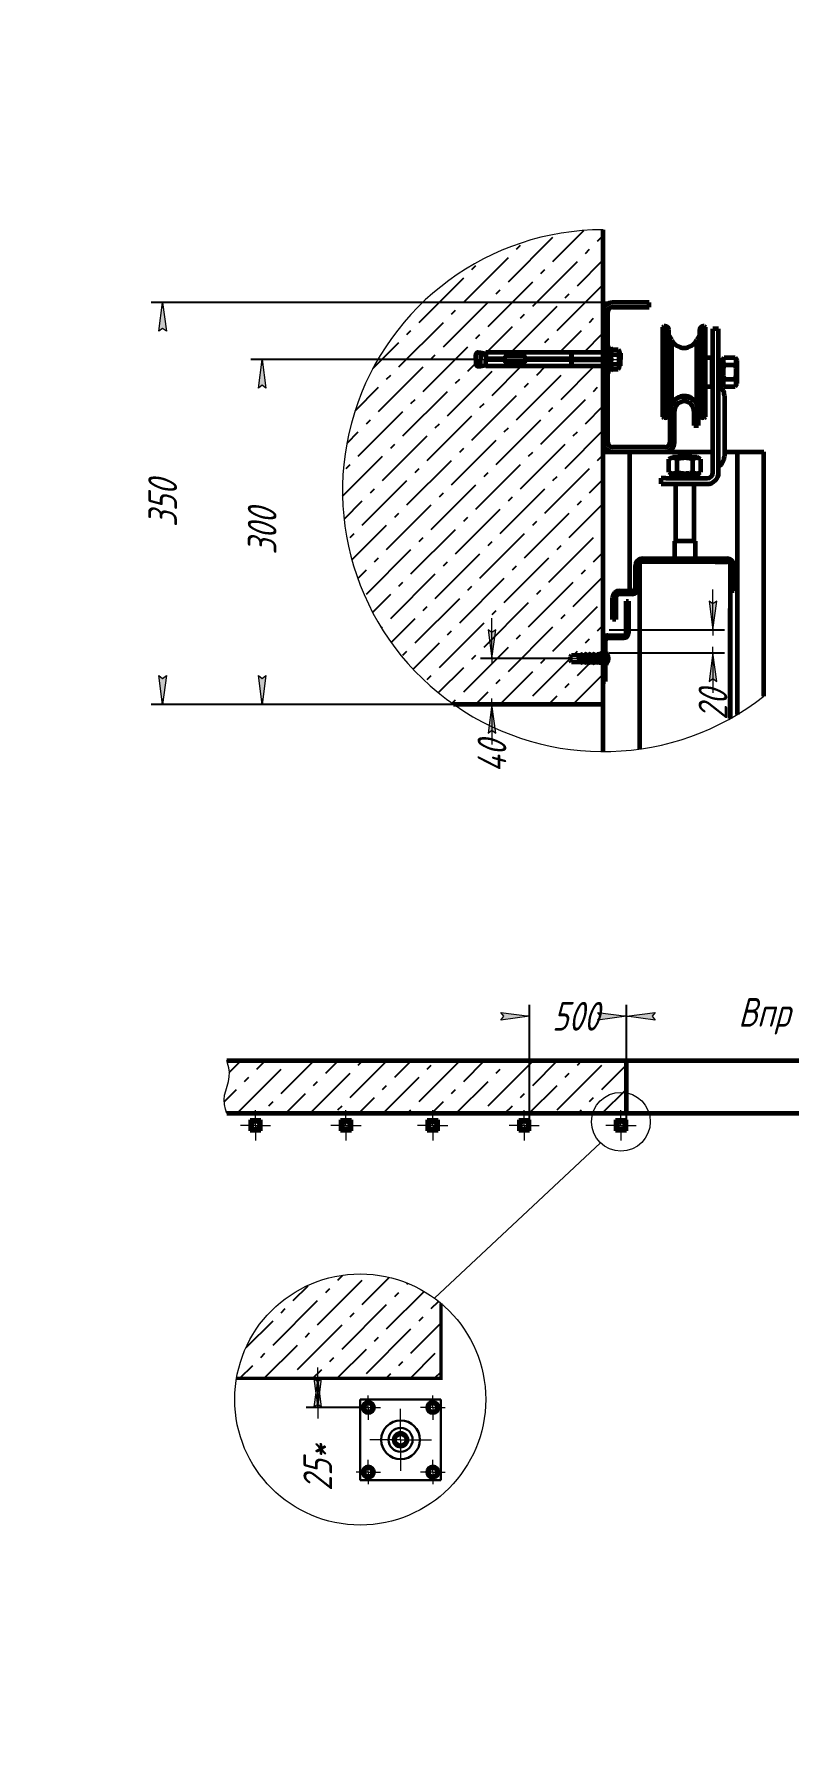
# Model space of a CAD drawing. Header units: millimetres. Extents: x 0 to 3360, y 0 to 297.
# Drawn here: x 2118.6 to 2250.1, y 0 to 297 of the extents above; entities that cross this region are included whole.
import ezdxf

# ---------------------------------------------------------------- set-up
doc = ezdxf.new("R2010")
doc.units = ezdxf.units.MM
for name, pattern in [('K5LT32768', [0]), ('K5LT32769', [0]), ('K5LT_AXLED', [19.5, 15, -1.5, 1.5, -1.5]), ('K5LT_BASIC', [0]), ('K5LT_THIN', [0]), ('K5LT_THIN_INCLUDED_TO_HATCHING', [0])]:
    doc.linetypes.add(name, pattern=pattern)
doc.layers.add('Системный слой', color=7, linetype='Continuous')
doc.styles.add('KDIMTEXTSTYLE', font='GOST_AU.SHX', dxfattribs={"width": 0.96, "oblique": 15, "height": 5})
doc.dimstyles.new('KDIMSTYLE (0.20)', dxfattribs={"dimtxt": 5, "dimasz": 1, "dimexe": 2, "dimexo": 0, "dimgap": 1, "dimtad": 1, "dimlfac": 5, "dimtxsty": 'KDIMTEXTSTYLE', "dimsah": 1, "dimcen": 0, "dimdle": 1, "dimadec": 0, "dimazin": 0, "dimtfac": 0.667, "dimtmove": 0, "dimatfit": 3, "dimfxl": 1, "dimtvp": 1, "dimtolj": 1, "dimtzin": 0, "dimarcsym": 0})
doc.dimstyles.new('KDIMSTYLE (0.40)', dxfattribs={"dimtxt": 5, "dimasz": 1, "dimexe": 2, "dimexo": 0, "dimgap": 1, "dimtad": 1, "dimlfac": 2.5, "dimtxsty": 'KDIMTEXTSTYLE', "dimsah": 1, "dimcen": 0, "dimdle": 1, "dimadec": 0, "dimazin": 0, "dimtfac": 0.667, "dimtmove": 0, "dimatfit": 3, "dimfxl": 1, "dimtvp": 1, "dimtolj": 1, "dimtzin": 0, "dimarcsym": 0})
pattern_1 = [(45, (0, 0), (-4.24264, 4.24264), [11, -5]), (45, (9.1924, 9.1924), (-4.24264, 4.24264), [1, -15]), (45, (3.5355, 7.778), (-4.24264, 4.24264), [11, -5]), (45, (12.728, 16.9706), (-4.24264, 4.24264), [1, -15])]
pattern_2 = [(45, (0, 0), (-0.35355339, 0.35355339), [])]

# ---------------------------------------------------------------- blocks, each defined once
blk = doc.blocks.new('U384')
at = {"layer": 'Системный слой', "color": 7, "linetype": 'K5LT32769', "lineweight": 50}
for p, q in [((2219.9, 107.84), (2221.79, 107.84)), ((2219.9, 105.95), (2219.9, 107.84)), ((2221.79, 107.84), (2221.79, 105.95)), ((2221.79, 105.95), (2219.9, 105.95))]:
    blk.add_line(p, q, dxfattribs=at)
blk = doc.blocks.new('U385')
at = {"layer": 'Системный слой', "color": 7, "linetype": 'K5LT32769', "lineweight": 50}
for p, q in [((2203.04, 107.84), (2204.93, 107.84)), ((2203.04, 105.95), (2203.04, 107.84)), ((2204.93, 107.84), (2204.93, 105.95)), ((2204.93, 105.95), (2203.04, 105.95))]:
    blk.add_line(p, q, dxfattribs=at)
blk = doc.blocks.new('U386')
at = {"layer": 'Системный слой', "color": 7, "linetype": 'K5LT32769', "lineweight": 50}
for p, q in [((2187.09, 107.84), (2188.99, 107.84)), ((2187.09, 105.95), (2187.09, 107.84)), ((2188.99, 107.84), (2188.99, 105.95)), ((2188.99, 105.95), (2187.09, 105.95))]:
    blk.add_line(p, q, dxfattribs=at)
blk = doc.blocks.new('U387')
at = {"layer": 'Системный слой', "color": 7, "linetype": 'K5LT32769', "lineweight": 50}
for p, q in [((2171.98, 107.84), (2173.88, 107.84)), ((2171.98, 105.95), (2171.98, 107.84)), ((2173.88, 107.84), (2173.88, 105.95)), ((2173.88, 105.95), (2171.98, 105.95))]:
    blk.add_line(p, q, dxfattribs=at)
blk = doc.blocks.new('U388')
at = {"layer": 'Системный слой', "color": 7, "linetype": 'K5LT32769', "lineweight": 50}
for p, q in [((2156.21, 107.84), (2158.1, 107.84)), ((2156.21, 105.95), (2156.21, 107.84)), ((2158.1, 107.84), (2158.1, 105.95)), ((2158.1, 105.95), (2156.21, 105.95))]:
    blk.add_line(p, q, dxfattribs=at)
blk = doc.blocks.new('U389')
at = {"layer": 'Системный слой', "color": 7, "linetype": 'K5LT_THIN_INCLUDED_TO_HATCHING', "lineweight": 18}
for p, q in [((2152.29, 117.73), (2152.15, 118.18)), ((2152.49, 116.93), (2152.29, 117.73)), ((2152.6, 116.13), (2152.49, 116.93)), ((2152.58, 115.33), (2152.6, 116.13)), ((2151.77, 112.13), (2151.96, 112.93)), ((2151.96, 112.93), (2152.2, 113.73)), ((2152.2, 113.73), (2152.43, 114.53)), ((2152.43, 114.53), (2152.58, 115.33)), ((2151.68, 111.33), (2151.77, 112.13)), ((2151.74, 110.53), (2151.68, 111.33)), ((2151.91, 109.73), (2151.74, 110.53)), ((2152.15, 108.93), (2151.91, 109.73))]:
    blk.add_line(p, q, dxfattribs=at)
blk = doc.blocks.new('U394')
at = {"layer": 'Системный слой', "color": 30, "linetype": 'K5LT_AXLED', "lineweight": 18, "true_color": 0xff8000}
for q in [(2182.44, 57.48), (2177.07, 52.1), (2182.44, 46.73), (2187.82, 52.1)]:
    blk.add_line((2182.44, 52.1), q, dxfattribs=at)
blk = doc.blocks.new('U395')
at = {"layer": 'Системный слой', "color": 30, "linetype": 'K5LT_AXLED', "lineweight": 18, "true_color": 0xff8000}
for q in [(2188.07, 48.6), (2185.94, 46.48), (2188.07, 44.35), (2190.19, 46.48)]:
    blk.add_line((2188.07, 46.48), q, dxfattribs=at)
blk = doc.blocks.new('U396')
at = {"layer": 'Системный слой', "color": 30, "linetype": 'K5LT_AXLED', "lineweight": 18, "true_color": 0xff8000}
for q in [(2176.82, 48.6), (2174.69, 46.48), (2176.82, 44.35), (2178.94, 46.48)]:
    blk.add_line((2176.82, 46.48), q, dxfattribs=at)
blk = doc.blocks.new('U397')
at = {"layer": 'Системный слой', "color": 30, "linetype": 'K5LT_AXLED', "lineweight": 18, "true_color": 0xff8000}
for q in [(2176.82, 59.85), (2174.69, 57.73), (2176.82, 55.6), (2178.94, 57.73)]:
    blk.add_line((2176.82, 57.73), q, dxfattribs=at)
blk = doc.blocks.new('U398')
at = {"layer": 'Системный слой', "color": 30, "linetype": 'K5LT_AXLED', "lineweight": 18, "true_color": 0xff8000}
for q in [(2188.07, 59.85), (2185.94, 57.73), (2188.07, 55.6), (2190.19, 57.73)]:
    blk.add_line((2188.07, 57.73), q, dxfattribs=at)
blk = doc.blocks.new('U400')
at = {"layer": 'Системный слой', "color": 30, "linetype": 'K5LT_AXLED', "lineweight": 18, "true_color": 0xff8000}
for q in [(2220.85, 109.52), (2218.22, 106.89), (2220.85, 104.26), (2223.48, 106.89)]:
    blk.add_line((2220.85, 106.89), q, dxfattribs=at)
blk = doc.blocks.new('U401')
at = {"layer": 'Системный слой', "color": 30, "linetype": 'K5LT_AXLED', "lineweight": 18, "true_color": 0xff8000}
for q in [(2203.99, 109.52), (2201.35, 106.89), (2203.99, 104.26), (2206.62, 106.89)]:
    blk.add_line((2203.99, 106.89), q, dxfattribs=at)
blk = doc.blocks.new('U402')
at = {"layer": 'Системный слой', "color": 30, "linetype": 'K5LT_AXLED', "lineweight": 18, "true_color": 0xff8000}
for q in [(2188.04, 109.52), (2185.41, 106.89), (2188.04, 104.26), (2190.67, 106.89)]:
    blk.add_line((2188.04, 106.89), q, dxfattribs=at)
blk = doc.blocks.new('U403')
at = {"layer": 'Системный слой', "color": 30, "linetype": 'K5LT_AXLED', "lineweight": 18, "true_color": 0xff8000}
for q in [(2172.93, 109.52), (2170.3, 106.89), (2172.93, 104.26), (2175.56, 106.89)]:
    blk.add_line((2172.93, 106.89), q, dxfattribs=at)
blk = doc.blocks.new('U404')
at = {"layer": 'Системный слой', "color": 30, "linetype": 'K5LT_AXLED', "lineweight": 18, "true_color": 0xff8000}
for q in [(2157.15, 109.52), (2154.52, 106.89), (2157.15, 104.26), (2159.78, 106.89)]:
    blk.add_line((2157.15, 106.89), q, dxfattribs=at)
blk = doc.blocks.new('KDIMARROW_02')
at = {"layer": 'Системный слой'}
blk.add_hatch(color=0, dxfattribs=at).paths.add_polyline_path([(4.5, 0), (5, 0.66), (0, 0), (5, -0.66)])
at = {"layer": 'Системный слой', "color": 0, "linetype": 'K5LT_THIN', "lineweight": 18}
for p, q in [((0, 0), (-1, 0)), ((5, 0.66), (0, 0)), ((0, 0), (5, -0.66)), ((0, 0), (7, 0)), ((4.5, 0), (5, 0.66)), ((5, -0.66), (4.5, 0))]:
    blk.add_line(p, q, dxfattribs=at)
blk = doc.blocks.new('KDIMARROW_01')
at = {"layer": 'Системный слой'}
blk.add_hatch(color=0, dxfattribs=at).paths.add_polyline_path([(0, 0), (-5, 0.66), (-4.5, 0), (-5, -0.66)])
at = {"layer": 'Системный слой', "color": 0, "linetype": 'K5LT_THIN', "lineweight": 18}
for p, q in [((-4.5, 0), (-5, 0.66)), ((-5, 0.66), (0, 0)), ((0, 0), (-5, -0.66)), ((-5, -0.66), (-4.5, 0)), ((0, 0), (-1, 0))]:
    blk.add_line(p, q, dxfattribs=at)
blk = doc.blocks.new('U430')
at = {"layer": 'Системный слой', "color": 5, "linetype": 'K5LT_BASIC', "lineweight": 60, "true_color": 0x0000ff}
for p, q in [((2218.58, 240.33), (2218.58, 242.37)), ((2218.58, 242.37), (2219.03, 242.37)), ((2219.03, 242.37), (2219.03, 240.33)), ((2219.03, 241.2), (2220.35, 241.2)), ((2219.18, 242.07), (2220.35, 242.07)), ((2220.35, 242.07), (2220.58, 241.68)), ((2220.58, 241.68), (2220.58, 240.33)), ((2218.58, 240.33), (2218.58, 238.29)), ((2218.58, 238.29), (2219.03, 238.29)), ((2219.03, 238.29), (2219.03, 240.33)), ((2219.03, 239.47), (2220.35, 239.47)), ((2219.15, 238.6), (2220.35, 238.6)), ((2220.35, 238.6), (2220.58, 238.98)), ((2220.58, 238.98), (2220.58, 240.33))]:
    blk.add_line(p, q, dxfattribs=at)
for centre, radius, start, end in [((2218.06, 241.79), 1.13, 328.6883, 31.3117), ((2216.6, 240.33), 2.58, 340.3471, 19.6529), ((2220.09, 241.59), 0.47, 304.0185, 37.4223), ((2218.77, 240.33), 1.81, 0, 28.5789), ((2218.06, 238.88), 1.13, 328.6883, 31.3117), ((2218.77, 240.33), 1.81, 331.4211, 0), ((2220.09, 239.08), 0.47, 322.5777, 55.9815)]:
    blk.add_arc(centre, radius, start, end, dxfattribs=at)
blk = doc.blocks.new('U432')
at = {"layer": 'Системный слой', "color": 5, "linetype": 'K5LT_BASIC', "lineweight": 60, "true_color": 0x0000ff}
for p, q in [((2213.94, 188.85), (2213.98, 188.92)), ((2214.01, 188.92), (2214.05, 188.86))]:
    blk.add_line(p, q, dxfattribs=at)
blk.add_arc((2214, 188.91), 0.02, 26.5651, 153.4349, dxfattribs=at)
blk = doc.blocks.new('U433')
at = {"layer": 'Системный слой', "color": 5, "linetype": 'K5LT_BASIC', "lineweight": 60, "true_color": 0x0000ff}
for p, q in [((2214.64, 188.87), (2214.68, 188.94)), ((2214.71, 188.94), (2214.75, 188.88))]:
    blk.add_line(p, q, dxfattribs=at)
blk.add_arc((2214.7, 188.93), 0.02, 26.5651, 153.4349, dxfattribs=at)
blk = doc.blocks.new('U434')
at = {"layer": 'Системный слой', "color": 5, "linetype": 'K5LT_BASIC', "lineweight": 60, "true_color": 0x0000ff}
for p, q in [((2215.34, 188.89), (2215.38, 188.96)), ((2215.41, 188.96), (2215.45, 188.9))]:
    blk.add_line(p, q, dxfattribs=at)
blk.add_arc((2215.4, 188.95), 0.02, 26.5651, 153.4349, dxfattribs=at)
blk = doc.blocks.new('U435')
at = {"layer": 'Системный слой', "color": 5, "linetype": 'K5LT_BASIC', "lineweight": 60, "true_color": 0x0000ff}
for p, q in [((2216.04, 188.91), (2216.08, 188.98)), ((2216.11, 188.98), (2216.15, 188.92))]:
    blk.add_line(p, q, dxfattribs=at)
blk.add_arc((2216.1, 188.97), 0.02, 26.5651, 153.4349, dxfattribs=at)
blk = doc.blocks.new('U436')
at = {"layer": 'Системный слой', "color": 5, "linetype": 'K5LT_BASIC', "lineweight": 60, "true_color": 0x0000ff}
for p, q in [((2213.94, 187.62), (2213.98, 187.55)), ((2214.01, 187.55), (2214.05, 187.61))]:
    blk.add_line(p, q, dxfattribs=at)
blk.add_arc((2214, 187.55), 0.02, 206.5651, 333.4349, dxfattribs=at)
blk = doc.blocks.new('U437')
at = {"layer": 'Системный слой', "color": 5, "linetype": 'K5LT_BASIC', "lineweight": 60, "true_color": 0x0000ff}
for p, q in [((2214.64, 187.6), (2214.68, 187.53)), ((2214.71, 187.53), (2214.75, 187.59))]:
    blk.add_line(p, q, dxfattribs=at)
blk.add_arc((2214.7, 187.54), 0.02, 206.5651, 333.4349, dxfattribs=at)
blk = doc.blocks.new('U438')
at = {"layer": 'Системный слой', "color": 5, "linetype": 'K5LT_BASIC', "lineweight": 60, "true_color": 0x0000ff}
for p, q in [((2215.34, 187.58), (2215.38, 187.51)), ((2215.41, 187.51), (2215.45, 187.57))]:
    blk.add_line(p, q, dxfattribs=at)
blk.add_arc((2215.4, 187.52), 0.02, 206.5651, 333.4349, dxfattribs=at)
blk = doc.blocks.new('U439')
at = {"layer": 'Системный слой', "color": 5, "linetype": 'K5LT_BASIC', "lineweight": 60, "true_color": 0x0000ff}
for p, q in [((2216.04, 187.56), (2216.08, 187.49)), ((2216.11, 187.49), (2216.15, 187.55))]:
    blk.add_line(p, q, dxfattribs=at)
blk.add_arc((2216.1, 187.5), 0.02, 206.5651, 333.4349, dxfattribs=at)
blk = doc.blocks.new('U431')
at = {"layer": 'Системный слой'}
h = blk.add_hatch(dxfattribs=at)
h.set_pattern_fill('Металл', angle=45, style=0, pattern_type=0)
h.set_pattern_definition(pattern_2)
h.paths.add_polyline_path([(2215.78, 188.53), (2217.78, 188.61), (2217.78, 189.13), (2216.78, 188.93), (2215.78, 188.91)])
h = blk.add_hatch(dxfattribs=at)
h.set_pattern_fill('Металл', angle=45, style=0, pattern_type=0)
h.set_pattern_definition(pattern_2)
h.paths.add_polyline_path([(2215.78, 187.94), (2217.78, 187.85), (2217.78, 187.33), (2216.78, 187.53), (2215.78, 187.56)])
at = {"layer": 'Системный слой', "color": 30, "linetype": 'K5LT_AXLED', "lineweight": 18, "true_color": 0xff8000}
blk.add_line((2211.31, 188.23), (2218.32, 188.23), dxfattribs=at)
at = {"layer": 'Системный слой', "color": 5, "linetype": 'K5LT_BASIC', "lineweight": 60, "true_color": 0x0000ff}
for p, q in [((2211.98, 188.53), (2212.25, 188.8)), ((2211.98, 188.53), (2211.98, 187.93)), ((2211.98, 187.93), (2212.25, 187.66)), ((2212.25, 188.8), (2216.78, 188.93)), ((2212.25, 187.66), (2216.78, 187.53)), ((2217.78, 188.61), (2213.64, 188.43)), ((2217.78, 187.85), (2213.64, 188.04)), ((2215.78, 188.91), (2215.78, 188.53)), ((2215.78, 187.56), (2215.78, 187.94)), ((2217.78, 189.13), (2216.78, 188.93)), ((2217.78, 187.33), (2216.78, 187.53)), ((2217.78, 187.33), (2217.78, 189.13))]:
    blk.add_line(p, q, dxfattribs=at)
for centre, start, end in [((2213.65, 188.23), 92.5413, 178.9986), ((2213.65, 188.24), 181.0014, 267.4587)]:
    blk.add_arc(centre, 0.2, start, end, dxfattribs=at)
at = {"layer": 'Системный слой'}
for name in ['U432', 'U436', 'U433', 'U437', 'U434', 'U438', 'U435', 'U439']:
    blk.add_blockref(name, (0, 0), dxfattribs=at)
blk = doc.blocks.new('U440')
at = {"layer": 'Системный слой', "color": 30, "linetype": 'K5LT_AXLED', "lineweight": 18, "true_color": 0xff8000}
blk.add_line((2214.81, 188.23), (2217.94, 188.23), dxfattribs=at)
at = {"layer": 'Системный слой', "color": 5, "linetype": 'K5LT_BASIC', "lineweight": 60, "true_color": 0x0000ff}
for p, q in [((2214.98, 188.23), (2215.88, 188.65)), ((2214.98, 188.23), (2215.88, 187.81)), ((2215.88, 188.65), (2217.78, 188.65)), ((2215.88, 187.81), (2215.88, 188.65)), ((2215.88, 187.81), (2217.78, 187.81))]:
    blk.add_line(p, q, dxfattribs=at)
at = {"layer": 'Системный слой', "color": 7, "linetype": 'K5LT_THIN', "lineweight": 18}
for p, q in [((2217.78, 188.51), (2215.88, 188.51)), ((2217.78, 187.95), (2215.88, 187.95)), ((2217.78, 187.81), (2217.78, 188.65))]:
    blk.add_line(p, q, dxfattribs=at)
blk = doc.blocks.new('U441')
at = {"layer": 'Системный слой', "color": 30, "linetype": 'K5LT_AXLED', "lineweight": 18, "true_color": 0xff8000}
blk.add_line((2217.96, 188.23), (2218.84, 188.23), dxfattribs=at)
at = {"layer": 'Системный слой', "color": 7, "linetype": 'K5LT_THIN_INCLUDED_TO_HATCHING', "lineweight": 18}
blk.add_line((2218.18, 189.33), (2218.18, 187.13), dxfattribs=at)
at = {"layer": 'Системный слой', "color": 5, "linetype": 'K5LT_BASIC', "lineweight": 60, "true_color": 0x0000ff}
for p, q in [((2218.28, 189.33), (2218.18, 189.33)), ((2218.28, 187.13), (2218.18, 187.13)), ((2218.28, 189.33), (2218.28, 187.13))]:
    blk.add_line(p, q, dxfattribs=at)
for centre, radius, start, end in [((2214.8, 188.23), 3.64, 11.7173, 17.5706), ((2214.8, 188.23), 3.64, 342.4294, 348.2827), ((2217.63, 188.23), 1.05, 315.0775, 44.9225)]:
    blk.add_arc(centre, radius, start, end, dxfattribs=at)

msp = doc.modelspace()

# ---------------------------------------------------------------- hatches: boundary and pattern name
at = {"layer": 'Системный слой'}
h = msp.add_hatch(dxfattribs=at)
h.set_pattern_fill('Бетон', angle=45, style=0, pattern_type=0)
h.set_pattern_definition(pattern_1)
h.paths.add_polyline_path([(2217.77544, 262.91366), (2213.9658, 262.75373), (2210.18298, 262.27507), (2206.45358, 261.48104), (2202.80386, 260.37723), (2199.25949, 258.97142), (2195.84541, 257.27348), (2192.58566, 255.29538), (2189.50317, 253.05102), (2186.61962, 250.55621), (2183.95533, 247.82851), (2181.52902, 244.88709), (2179.35778, 241.75267), (2177.45688, 238.4473), (2175.83971, 234.99424), (2174.51763, 231.41779), (2173.49996, 227.74311), (2172.79386, 223.99607), (2172.40429, 220.20304), (2172.33399, 216.3907), (2172.58347, 212.58588), (2173.15096, 208.81536), (2174.03248, 205.10566), (2175.22181, 201.48291), (2176.71059, 197.97258), (2178.48835, 194.59938), (2180.54256, 191.38705), (2182.85879, 188.35819), (2185.42072, 185.53411), (2188.21033, 182.9347), (2191.20799, 180.57824), (2191.69149, 180.23472), (2217.77544, 180.23472), (2217.77544, 239.13472), (2212.31156, 239.13472), (2212.31156, 239.23472), (2212.25544, 239.23472), (2212.25544, 239.13472), (2197.30363, 239.13472), (2197.30363, 240.33472), (2197.30363, 241.53472), (2212.25544, 241.53472), (2212.25544, 241.43472), (2212.31156, 241.43472), (2212.31156, 241.53472), (2217.77544, 241.53472)])
h.paths.add_polyline_path([(2195.95329, 239.13472), (2195.67045, 239.25188), (2195.55329, 239.53472), (2195.55329, 240.33472), (2195.55329, 241.13472), (2195.67045, 241.41756), (2195.95329, 241.53472), (2196.35329, 241.53472), (2196.35329, 240.33472), (2196.35329, 239.13472)])
h = msp.add_hatch(dxfattribs=at)
h.set_pattern_fill('Бетон', angle=45, style=0, pattern_type=0)
h.set_pattern_definition(pattern_1)
h.paths.add_polyline_path([(2152.14655, 108.92899), (2221.79459, 108.92899), (2221.79459, 118.17845), (2152.14655, 118.17845), (2152.38568, 117.37845), (2152.55592, 116.57845), (2152.6082, 115.77845), (2152.52746, 114.97845), (2152.33697, 114.17845), (2152.09161, 113.37845), (2151.86208, 112.57845), (2151.71451, 111.77845), (2151.69143, 110.97845), (2151.79948, 110.17845), (2152.00753, 109.37845)])
h.paths.add_polyline_path([(2269.75628, 108.92899), (2339.40433, 108.92899), (2339.64347, 109.72899), (2339.8137, 110.52899), (2339.86598, 111.32899), (2339.78524, 112.12899), (2339.59475, 112.92899), (2339.34939, 113.72899), (2339.11986, 114.52899), (2338.9723, 115.32899), (2338.94921, 116.12899), (2339.05726, 116.92899), (2339.26531, 117.72899), (2339.40433, 118.17845), (2269.75628, 118.17845)])
h = msp.add_hatch(dxfattribs=at)
h.set_pattern_fill('Бетон', angle=45, style=0, pattern_type=0)
h.set_pattern_definition(pattern_1)
h.paths.add_polyline_path([(2153.85164, 62.82482), (2189.47623, 62.82482), (2189.47623, 75.89231), (2186.41787, 78.04198), (2183.03816, 79.63954), (2179.43579, 80.63832), (2175.71596, 81.00916), (2171.98731, 80.74124), (2168.35871, 79.84237), (2164.93615, 78.3388), (2161.81957, 76.27445), (2159.09998, 73.7096), (2156.8568, 70.71915), (2155.15554, 67.39043), (2154.04588, 63.82066)])

# ---------------------------------------------------------------- linework, layer by layer
at = {"layer": 'Системный слой', "color": 5, "linetype": 'K5LT_BASIC', "lineweight": 60, "true_color": 0x0000ff}
for p, q in [((2217.77544, 172.00563), (2217.77544, 262.91366)), ((2225.77544, 250.23472), (2219.37544, 250.23472)), ((2225.77544, 249.43472), (2225.77544, 250.23472)), ((2218.57544, 225.83472), (2218.57544, 248.63472)), ((2219.37544, 249.43472), (2225.77544, 249.43472)), ((2228.17544, 245.93472), (2228.37544, 246.13472)), ((2228.17544, 230.33472), (2228.17544, 245.93472)), ((2228.57544, 246.13472), (2228.37544, 246.13472)), ((2228.37544, 230.13472), (2228.37544, 246.13472)), ((2229.17544, 230.73472), (2229.17544, 245.53472)), ((2229.69383, 243.73444), (2229.17544, 244.53472)), ((2229.69383, 232.55561), (2229.69383, 243.73444)), ((2234.57544, 244.53472), (2234.05705, 243.73444)), ((2234.05705, 232.55561), (2234.05705, 243.73444)), ((2234.57544, 230.73472), (2234.57544, 245.53472)), ((2235.37544, 246.13472), (2235.17544, 246.13472)), ((2235.37544, 246.13472), (2235.57544, 245.93472)), ((2235.37544, 230.13472), (2235.37544, 246.13472)), ((2235.57544, 230.33472), (2235.57544, 245.93472)), ((2237.87544, 245.63472), (2236.87544, 245.63472)), ((2236.87544, 238.13472), (2236.87544, 245.63472)), ((2237.87544, 238.13472), (2237.87544, 245.63472)), ((2195.55329, 240.33472), (2195.55329, 241.13472)), ((2195.95329, 241.53472), (2196.35329, 241.53472)), ((2196.35329, 241.53472), (2197.25976, 241.36476)), ((2196.35329, 241.53472), (2196.35329, 240.33472)), ((2212.25544, 241.53472), (2197.30363, 241.53472)), ((2197.30363, 241.53472), (2197.30363, 240.33472)), ((2201.00174, 241.45159), (2202.40363, 241.45159)), ((2201.04618, 241.17141), (2202.40363, 241.17141)), ((2201.04618, 241.06016), (2202.40363, 241.06016)), ((2203.75363, 240.88472), (2201.05363, 240.88472)), ((2203.75363, 240.85741), (2201.05363, 240.85741)), ((2203.80553, 241.45159), (2202.40363, 241.45159)), ((2203.76109, 241.17141), (2202.40363, 241.17141)), ((2203.76109, 241.06016), (2202.40363, 241.06016)), ((2212.25544, 239.13472), (2212.25544, 241.53472)), ((2212.25544, 241.43472), (2212.31156, 241.43472)), ((2212.31156, 239.13472), (2212.31156, 241.53472)), ((2217.77544, 241.53472), (2212.31156, 241.53472)), ((2220.57544, 241.43472), (2220.77544, 241.43472)), ((2220.77544, 241.43472), (2220.77544, 240.33472)), ((2235.57544, 240.63472), (2236.67544, 240.63472)), ((2236.87544, 240.43472), (2236.67544, 240.63472)), ((2236.67544, 240.63472), (2236.67544, 236.97693)), ((2238.51544, 240.11472), (2238.83895, 240.67506)), ((2238.83895, 240.67506), (2240.75192, 240.67506)), ((2240.75192, 240.67506), (2241.07544, 240.11472)), ((2195.55329, 240.33472), (2195.55329, 239.53472)), ((2195.95329, 239.13472), (2196.35329, 239.13472)), ((2196.35329, 239.13472), (2196.35329, 240.33472)), ((2196.35329, 239.13472), (2197.25976, 239.30468)), ((2200.5128, 240.43472), (2197.30363, 240.43472)), ((2197.30363, 239.13472), (2197.30363, 240.33472)), ((2200.5128, 240.23472), (2197.30363, 240.23472)), ((2212.25544, 239.13472), (2197.30363, 239.13472)), ((2201.00174, 239.21785), (2202.40363, 239.21785)), ((2201.04618, 239.60928), (2202.40363, 239.60928)), ((2201.04618, 239.49803), (2202.40363, 239.49803)), ((2203.75363, 239.81203), (2201.05363, 239.81203)), ((2203.75363, 239.78472), (2201.05363, 239.78472)), ((2203.76109, 239.60928), (2202.40363, 239.60928)), ((2203.76109, 239.49803), (2202.40363, 239.49803)), ((2203.80553, 239.21785), (2202.40363, 239.21785)), ((2212.25544, 240.43472), (2204.29446, 240.43472)), ((2212.25544, 240.23472), (2204.29446, 240.23472)), ((2212.25544, 240.33472), (2212.25544, 240.43472)), ((2212.25544, 240.33472), (2212.25544, 240.23472)), ((2212.25544, 239.23472), (2212.31156, 239.23472)), ((2212.31156, 240.43472), (2217.77544, 240.43472)), ((2212.31156, 240.23472), (2217.77544, 240.23472)), ((2217.77544, 239.13472), (2212.31156, 239.13472)), ((2220.57544, 239.23472), (2220.77544, 239.23472)), ((2220.77544, 239.23472), (2220.77544, 240.33472)), ((2236.87544, 220.63472), (2236.87544, 238.13472)), ((2237.87544, 240.19472), (2238.51544, 240.19472)), ((2237.87544, 220.63472), (2237.87544, 238.13472)), ((2238.51544, 240.19472), (2238.51544, 236.07472)), ((2238.83895, 239.40489), (2240.75192, 239.40489)), ((2241.07544, 236.15472), (2241.07544, 240.11472)), ((2235.57544, 235.63472), (2236.67544, 235.63472)), ((2236.67544, 236.97693), (2236.67544, 235.63472)), ((2236.87544, 235.83472), (2236.67544, 235.63472)), ((2237.87544, 236.07472), (2238.51544, 236.07472)), ((2238.51544, 236.15472), (2238.83895, 235.59438)), ((2238.83895, 236.86455), (2240.75192, 236.86455)), ((2238.83895, 235.59438), (2240.75192, 235.59438)), ((2240.75192, 235.59438), (2241.07544, 236.15472)), ((2229.63546, 232.4449), (2229.17544, 231.73472)), ((2234.57544, 231.73472), (2234.11541, 232.4449)), ((2238.87544, 234.03472), (2238.87544, 223.43472)), ((2228.17544, 230.33472), (2228.37544, 230.13472)), ((2228.57544, 230.13472), (2228.37544, 230.13472)), ((2229.37544, 231.33472), (2229.37544, 225.83472)), ((2230.17544, 225.83472), (2230.17544, 231.33472)), ((2233.57544, 231.33472), (2233.57544, 228.83472)), ((2233.57544, 228.83472), (2234.37544, 228.83472)), ((2234.37544, 228.83472), (2234.37544, 231.33472)), ((2235.37544, 230.13472), (2235.17544, 230.13472)), ((2235.37544, 230.13472), (2235.57544, 230.33472)), ((2217.77544, 224.23472), (2218.97544, 224.23472)), ((2218.97544, 224.23472), (2219.37544, 224.23472)), ((2228.57544, 225.03472), (2219.37544, 225.03472)), ((2219.37544, 224.23472), (2228.57544, 224.23472)), ((2222.37544, 200.03472), (2222.37544, 224.23472)), ((2228.57544, 224.23472), (2236.87544, 224.23472)), ((2229.2044, 222.9418), (2229.22489, 222.95377)), ((2229.2044, 220.68764), (2229.2044, 222.9418)), ((2229.22489, 222.95377), (2229.81544, 223.29472)), ((2234.13544, 223.29472), (2229.81544, 223.29472)), ((2230.62161, 220.68764), (2230.62161, 222.9418)), ((2230.63544, 223.29472), (2230.77544, 223.43472)), ((2231.63265, 223.43472), (2230.77544, 223.43472)), ((2232.31822, 223.43472), (2231.63265, 223.43472)), ((2233.17544, 223.43472), (2232.31822, 223.43472)), ((2233.31544, 223.29472), (2233.17544, 223.43472)), ((2233.39265, 220.68764), (2233.39265, 222.9418)), ((2234.72599, 222.95377), (2234.13544, 223.29472)), ((2234.74648, 222.9418), (2234.72599, 222.95377)), ((2234.74648, 220.68764), (2234.74648, 222.9418)), ((2238.87544, 224.23472), (2240.57544, 224.23472)), ((2240.57544, 224.23472), (2241.17544, 224.23472)), ((2241.17544, 224.23472), (2242.37544, 224.23472)), ((2241.17544, 178.49162), (2241.17544, 224.23472)), ((2242.37544, 224.23472), (2244.57544, 224.23472)), ((2244.57544, 224.23472), (2245.77544, 224.23472)), ((2245.77544, 181.65368), (2245.77544, 224.23472)), ((2229.22485, 220.6757), (2229.2044, 220.68764)), ((2229.81544, 220.33472), (2229.22489, 220.67567)), ((2229.64544, 219.63472), (2229.64544, 220.33472)), ((2229.64544, 220.33472), (2231.6177, 220.33472)), ((2232.13948, 220.33472), (2231.6177, 220.33472)), ((2232.13948, 220.33472), (2234.30544, 220.33472)), ((2234.13544, 220.33472), (2234.72599, 220.67567)), ((2234.30544, 219.63472), (2234.30544, 220.33472)), ((2234.72602, 220.6757), (2234.74648, 220.68764)), ((2227.87544, 218.63472), (2227.87544, 219.63472)), ((2228.67544, 219.63472), (2227.87544, 219.63472)), ((2227.87544, 218.63472), (2228.67544, 218.63472)), ((2228.67544, 219.63472), (2235.87544, 219.63472)), ((2228.67544, 218.63472), (2235.87544, 218.63472)), ((2230.37544, 218.63472), (2230.37544, 208.63472)), ((2233.57544, 218.63472), (2233.57544, 208.63472)), ((2233.77544, 208.63472), (2230.17544, 208.63472)), ((2230.17544, 208.63472), (2230.17544, 205.63472)), ((2233.77544, 208.63472), (2233.77544, 205.63472)), ((2224.57544, 205.63472), (2239.37544, 205.63472)), ((2239.37544, 205.03472), (2224.57544, 205.03472)), ((2226.67544, 205.03472), (2224.57544, 205.03472)), ((2237.27544, 205.03472), (2239.37544, 205.03472)), ((2223.37544, 200.63472), (2223.37544, 204.43472)), ((2223.97544, 204.43472), (2223.97544, 200.63472)), ((2224.07544, 204.76638), (2224.07544, 172.44435)), ((2239.87544, 204.76638), (2239.87544, 177.73991)), ((2239.97544, 200.03472), (2239.97544, 204.43472)), ((2240.57544, 204.43472), (2240.57544, 200.03472)), ((2220.57544, 200.03472), (2222.77544, 200.03472)), ((2222.77544, 199.43472), (2220.57544, 199.43472)), ((2240.57544, 200.03472), (2239.97544, 200.03472)), ((2219.37544, 195.03472), (2219.37544, 198.83472)), ((2219.97544, 198.83472), (2219.97544, 195.03472)), ((2221.77544, 198.23472), (2222.17544, 198.23472)), ((2221.77544, 192.63472), (2221.77544, 198.23472)), ((2222.17544, 198.23472), (2222.17544, 192.63472)), ((2224.07544, 196.9361), (2224.07544, 172.44435)), ((2239.87544, 177.73991), (2239.87544, 196.9361)), ((2219.97544, 195.03472), (2219.37544, 195.03472)), ((2218.17544, 184.23472), (2218.17544, 191.43472)), ((2218.57544, 192.23472), (2221.37544, 192.23472)), ((2218.57544, 191.83472), (2221.37544, 191.83472)), ((2217.77544, 184.23472), (2218.17544, 184.23472)), ((2217.77544, 180.23472), (2191.69149, 180.23472)), ((2152.14655, 118.17845), (2339.40433, 118.17845)), ((2221.79459, 108.92899), (2221.79459, 118.17845)), ((2339.40433, 108.92899), (2152.14655, 108.92899))]:
    msp.add_line(p, q, dxfattribs=at)
at = {"layer": 'Системный слой', "color": 7, "linetype": 'K5LT_THIN', "lineweight": 18}
for p, q in [((2212.25544, 241.27547), (2212.31156, 241.27547)), ((2220.57544, 241.27547), (2220.77544, 241.27547)), ((2212.25544, 239.39397), (2212.31156, 239.39397)), ((2220.57544, 239.39397), (2220.77544, 239.39397)), ((2230.59194, 218.63472), (2230.59194, 208.63472)), ((2233.35893, 218.63472), (2233.35893, 208.63472)), ((2188.35995, 76.76901), (2217.29522, 103.84418))]:
    msp.add_line(p, q, dxfattribs=at)
at = {"layer": 'Системный слой', "color": 30, "linetype": 'K5LT_AXLED', "lineweight": 18, "true_color": 0xff8000}
for p, q in [((2194.92009, 240.33472), (2212.25544, 240.33472)), ((2212.25544, 240.33472), (2217.57544, 240.33472)), ((2217.77544, 240.33472), (2221.12122, 240.33472))]:
    msp.add_line(p, q, dxfattribs=at)
at = {"layer": 'Системный слой', "color": 7, "linetype": 'K5LT32768', "lineweight": 30}
for p, q in [((2175.41373, 59.13587), (2175.41373, 45.07337)), ((2189.47623, 59.13587), (2175.41373, 59.13587)), ((2176.72519, 58.69928), (2175.93284, 58.13236)), ((2175.98023, 57.64753), (2175.93284, 58.13236)), ((2175.98023, 57.64753), (2176.02763, 57.1627)), ((2176.02763, 57.1627), (2176.91477, 56.75996)), ((2177.61233, 58.29654), (2176.72519, 58.69928)), ((2176.91477, 56.75996), (2177.70712, 57.32688)), ((2177.70712, 57.32688), (2177.61233, 58.29654)), ((2187.97519, 58.69928), (2187.18284, 58.13236)), ((2187.23023, 57.64753), (2187.18284, 58.13236)), ((2187.23023, 57.64753), (2187.27763, 57.1627)), ((2187.27763, 57.1627), (2188.16477, 56.75996)), ((2188.86233, 58.29654), (2187.97519, 58.69928)), ((2188.16477, 56.75996), (2188.95712, 57.32688)), ((2188.95712, 57.32688), (2188.86233, 58.29654)), ((2189.47623, 45.07337), (2189.47623, 59.13587)), ((2175.41373, 45.07337), (2189.47623, 45.07337)), ((2176.72519, 47.44928), (2175.93284, 46.88236)), ((2175.98023, 46.39753), (2175.93284, 46.88236)), ((2175.98023, 46.39753), (2176.02763, 45.9127)), ((2176.02763, 45.9127), (2176.91477, 45.50996)), ((2177.61233, 47.04654), (2176.72519, 47.44928)), ((2176.91477, 45.50996), (2177.70712, 46.07688)), ((2177.70712, 46.07688), (2177.61233, 47.04654)), ((2187.97519, 47.44928), (2187.18284, 46.88236)), ((2187.23023, 46.39753), (2187.18284, 46.88236)), ((2187.23023, 46.39753), (2187.27763, 45.9127)), ((2187.27763, 45.9127), (2188.16477, 45.50996)), ((2188.86233, 47.04654), (2187.97519, 47.44928)), ((2188.16477, 45.50996), (2188.95712, 46.07688)), ((2188.95712, 46.07688), (2188.86233, 47.04654))]:
    msp.add_line(p, q, dxfattribs=at)
at = {"layer": 'Системный слой', "color": 5, "linetype": 'K5LT_BASIC', "true_color": 0x0000ff, "const_width": 0.6}
msp.add_lwpolyline([(2189.47623, 75.89231), (2189.47623, 62.82482), (2153.85164, 62.82482)], dxfattribs=at)
at = {"layer": 'Системный слой', "color": 7, "linetype": 'K5LT_THIN', "lineweight": 18}
for centre, radius in [((2220.84862, 107.52423), 5.1156), ((2175.41373, 59.13587), 21.87538)]:
    msp.add_circle(centre, radius, dxfattribs=at)
at = {"layer": 'Системный слой', "color": 7, "linetype": 'K5LT32769', "lineweight": 50}
for centre in [(2157.15225, 106.89358), (2172.93025, 106.89358), (2188.0404, 106.89358), (2203.98536, 106.89358), (2220.84862, 106.89358)]:
    msp.add_circle(centre, 0.63064, dxfattribs=at)
at = {"layer": 'Системный слой', "color": 7, "linetype": 'K5LT32768', "lineweight": 30}
for centre, radius in [((2176.81998, 57.72962), 1.125), ((2176.81998, 57.72962), 0.74291), ((2176.81998, 57.72962), 0.63281), ((2176.81998, 57.72962), 0.5625), ((2188.06998, 57.72962), 1.125), ((2188.06998, 57.72962), 0.74291), ((2188.06998, 57.72962), 0.63281), ((2188.06998, 57.72962), 0.5625), ((2182.44498, 52.10462), 3.375), ((2182.44498, 52.10462), 2.0925), ((2182.44498, 52.10462), 1.33594), ((2182.44498, 52.10462), 1.05469), ((2182.44498, 52.10462), 1.0125), ((2182.44498, 52.10462), 0.98437), ((2182.44498, 52.10462), 0.84375), ((2176.81998, 46.47962), 1.125), ((2188.06998, 46.47962), 1.125), ((2176.81998, 46.47962), 0.74291), ((2176.81998, 46.47962), 0.63281), ((2176.81998, 46.47962), 0.5625), ((2188.06998, 46.47962), 0.74291), ((2188.06998, 46.47962), 0.63281), ((2188.06998, 46.47962), 0.5625)]:
    msp.add_circle(centre, radius, dxfattribs=at)
at = {"layer": 'Системный слой', "color": 7, "linetype": 'K5LT_THIN_INCLUDED_TO_HATCHING', "lineweight": 18}
msp.add_arc((2217.77544, 217.45965), 45.45401, 90, 308.0251418, dxfattribs=at)
at = {"layer": 'Системный слой', "color": 5, "linetype": 'K5LT_BASIC', "lineweight": 60, "true_color": 0x0000ff}
for centre, radius, start, end in [((2219.37544, 248.63472), 1.6, 90, 180), ((2219.37544, 248.63472), 0.8, 90, 180), ((2228.57544, 245.53472), 0.6, 0, 90), ((2231.87544, 244.73472), 2.4, 204.6317974, 335.3682026), ((2235.17544, 245.53472), 0.6, 90, 180), ((2195.95329, 241.13472), 0.4, 90, 180), ((2201.05363, 240.33472), 0.55, 90, 169.5243183), ((2201.03677, 240.32164), 0.53603, 88.1972626, 167.8216502), ((2201.00174, 241.27809), 0.1735, 90, 180), ((2201.04618, 241.2781), 0.21794, 180, 270), ((2201.05237, 241.31601), 0.14473, 110.477241, 267.54807), ((2203.75363, 240.33472), 0.55, 10.4756817, 90), ((2203.77049, 240.32164), 0.53603, 12.1783498, 91.8027374), ((2203.7549, 241.31601), 0.14473, 272.45193, 69.522759), ((2203.76109, 241.2781), 0.21794, 270, 0), ((2203.80553, 241.27809), 0.1735, 0, 90), ((2195.95329, 239.53472), 0.4, 180, 270), ((2201.05363, 240.33472), 0.55, 190.4756817, 270), ((2201.03677, 240.3478), 0.53603, 192.1783498, 271.8027374), ((2201.04618, 239.39134), 0.21794, 90, 180), ((2201.00174, 239.39135), 0.1735, 180, 270), ((2201.05237, 239.35343), 0.14473, 92.45193, 249.522759), ((2203.75363, 240.33472), 0.55, 270, 349.5243183), ((2203.77049, 240.3478), 0.53603, 268.1972626, 347.8216502), ((2203.76109, 239.39134), 0.21794, 0, 90), ((2203.7549, 239.35343), 0.14473, 290.477241, 87.54807), ((2203.80553, 239.39135), 0.1735, 270, 0), ((2238.07544, 235.87863), 0.2, 180, 236.9442688), ((2238.07544, 235.87863), 0.2, 180, 236.9442688), ((2236.87544, 234.03472), 2, 0, 56.9442688), ((2236.87544, 234.03472), 2, 0, 56.9442688), ((2231.87544, 231.33472), 2.5, 0, 180), ((2231.87544, 231.53472), 2.4, 27.9531869, 152.0468131), ((2231.87544, 231.33472), 1.7, 0, 180), ((2228.57544, 230.73472), 0.6, 270, 0), ((2235.17544, 230.73472), 0.6, 180, 270), ((2219.37544, 225.83472), 1.6, 180, 270), ((2219.37544, 225.83472), 0.8, 180, 270), ((2228.57544, 225.83472), 0.8, 270, 0), ((2228.57544, 225.83472), 1.6, 270, 0), ((2236.87544, 223.43472), 2, 303.0557312, 0), ((2236.87544, 223.43472), 2, 303.0557312, 0), ((2235.87544, 220.63472), 1, 270, 0), ((2235.87544, 220.63472), 2, 270, 0), ((2238.07544, 221.59081), 0.2, 123.0557312, 180), ((2238.07544, 221.59081), 0.2, 123.0557312, 180), ((2224.57544, 204.43472), 1.2, 90, 180), ((2224.57544, 204.43472), 0.6, 90, 180), ((2239.37544, 204.43472), 1.2, 0, 90), ((2239.37544, 204.43472), 0.6, 0, 90), ((2220.57544, 198.83472), 1.2, 90, 180), ((2220.57544, 198.83472), 0.6, 90, 180), ((2222.77544, 200.63472), 1.2, 270, 0), ((2222.77544, 200.63472), 0.6, 270, 0), ((2218.57544, 191.43472), 0.4, 90, 180), ((2221.37544, 192.63472), 0.8, 270, 0)]:
    msp.add_arc(centre, radius, start, end, dxfattribs=at)
for centre, major_axis, ratio, start_param, end_param in [((2231.97544, 219.26839), (-2.32984, 6.40161), 0.004244344, -1.515084878, -1.404988803), ((2231.97544, 220.70105), (-1.62989, 4.47838), 0.004244344, 4.470428748, 4.628952787), ((2231.97544, 220.70105), (-2.32984, 6.40161), 0.004244344, 4.543492036, 4.653588111), ((2218.57544, 191.43472), (-0.8, 0), 0.999999999, 4.71238898, 6.283185307), ((2221.37544, 192.63472), (-0.4, 0), 0.999999999, 1.570796327, 3.141592654)]:
    msp.add_ellipse(centre, major_axis=major_axis, ratio=ratio, start_param=start_param, end_param=end_param, dxfattribs=at)
for points, knots in [([(2238.83895, 240.67506), (2238.79769, 240.6036), (2238.74313, 240.49559), (2238.69341, 240.35911), (2238.66894, 240.27017), (2238.65398, 240.19424), (2238.64506, 240.12143), (2238.64156, 240.04937), (2238.64366, 239.97571), (2238.65153, 239.90158), (2238.66497, 239.82783), (2238.68662, 239.74299), (2238.73513, 239.60089), (2238.79289, 239.48467), (2238.83895, 239.40489)], [0, 0, 0, 0, 2.598014805, 3.881106651, 4.839600951, 5.730749817, 6.542456475, 7.383598349, 8.24526286, 9.112845161, 9.974778817, 10.829748713, 12.096373907, 15, 15, 15, 15]), ([(2240.75192, 239.40489), (2240.79318, 239.47635), (2240.84775, 239.58437), (2240.89747, 239.72084), (2240.92193, 239.80978), (2240.9369, 239.88571), (2240.94582, 239.95852), (2240.94931, 240.03058), (2240.94722, 240.10424), (2240.93935, 240.17837), (2240.92591, 240.25212), (2240.90425, 240.33696), (2240.85574, 240.47906), (2240.79798, 240.59529), (2240.75192, 240.67506)], [0, 0, 0, 0, 2.598014805, 3.881106651, 4.839600951, 5.730749817, 6.542456475, 7.383598349, 8.24526286, 9.112845161, 9.974778817, 10.829748713, 12.096373907, 15, 15, 15, 15]), ([(2238.83895, 239.40489), (2238.80244, 239.27842), (2238.75182, 239.0812), (2238.70428, 238.83619), (2238.68212, 238.69228), (2238.66629, 238.56817), (2238.65398, 238.44324), (2238.64506, 238.29763), (2238.64156, 238.15351), (2238.64366, 238.00619), (2238.65153, 237.85792), (2238.66497, 237.71042), (2238.68357, 237.56467), (2238.71451, 237.37377), (2238.76379, 237.13958), (2238.81272, 236.9554), (2238.83895, 236.86455)], [0, 0, 0, 0, 2.6055268, 4.020849549, 4.933638201, 5.484881077, 6.494849792, 7.414784005, 8.368078128, 9.344631242, 10.327891183, 11.304749325, 12.273715208, 13.232360962, 15.126155495, 17, 17, 17, 17]), ([(2240.75192, 236.86455), (2240.78843, 236.99102), (2240.83906, 237.18824), (2240.88659, 237.43325), (2240.90876, 237.57716), (2240.92459, 237.70127), (2240.9369, 237.8262), (2240.94582, 237.97181), (2240.94931, 238.11594), (2240.94722, 238.26325), (2240.93935, 238.41152), (2240.92591, 238.55902), (2240.90731, 238.70477), (2240.87636, 238.89567), (2240.82708, 239.12987), (2240.77815, 239.31404), (2240.75192, 239.40489)], [0, 0, 0, 0, 2.6055268, 4.020849549, 4.933638201, 5.484881077, 6.494849792, 7.414784005, 8.368078128, 9.344631242, 10.327891183, 11.304749325, 12.273715208, 13.232360962, 15.126155495, 17, 17, 17, 17]), ([(2238.83895, 236.86455), (2238.79769, 236.79309), (2238.74313, 236.68507), (2238.69341, 236.5486), (2238.66894, 236.45966), (2238.65398, 236.38373), (2238.64506, 236.31092), (2238.64156, 236.23886), (2238.64366, 236.1652), (2238.65153, 236.09107), (2238.66497, 236.01732), (2238.68662, 235.93248), (2238.73513, 235.79038), (2238.79289, 235.67415), (2238.83895, 235.59438)], [0, 0, 0, 0, 2.598014805, 3.881106651, 4.839600951, 5.730749817, 6.542456475, 7.383598349, 8.24526286, 9.112845161, 9.974778817, 10.829748713, 12.096373907, 15, 15, 15, 15]), ([(2240.75192, 235.59438), (2240.79318, 235.66584), (2240.84775, 235.77385), (2240.89747, 235.91033), (2240.92193, 235.99927), (2240.9369, 236.0752), (2240.94582, 236.14801), (2240.94931, 236.22007), (2240.94722, 236.29373), (2240.93935, 236.36786), (2240.92591, 236.44161), (2240.90425, 236.52645), (2240.85574, 236.66855), (2240.79798, 236.78478), (2240.75192, 236.86455)], [0, 0, 0, 0, 2.598014805, 3.881106651, 4.839600951, 5.730749817, 6.542456475, 7.383598349, 8.24526286, 9.112845161, 9.974778817, 10.829748713, 12.096373907, 15, 15, 15, 15]), ([(2230.62161, 222.9418), (2230.54188, 222.98681), (2230.42136, 223.04633), (2230.26909, 223.10057), (2230.16985, 223.12726), (2230.08512, 223.14359), (2230.00389, 223.15332), (2229.92348, 223.15713), (2229.8413, 223.15484), (2229.75858, 223.14626), (2229.6763, 223.13159), (2229.58163, 223.10797), (2229.42309, 223.05505), (2229.29341, 222.99204), (2229.2044, 222.9418)], [0, 0, 0, 0, 2.598014805, 3.881106651, 4.839600951, 5.730749817, 6.542456475, 7.383598349, 8.24526286, 9.112845161, 9.974778817, 10.829748713, 12.096373907, 15, 15, 15, 15]), ([(2233.39265, 222.9418), (2233.25469, 222.98162), (2233.03957, 223.03685), (2232.77231, 223.08871), (2232.61533, 223.11289), (2232.47995, 223.13016), (2232.34367, 223.14359), (2232.18484, 223.15332), (2232.02762, 223.15713), (2231.86693, 223.15484), (2231.7052, 223.14626), (2231.5443, 223.13159), (2231.38532, 223.1113), (2231.17707, 223.07754), (2230.92161, 223.02378), (2230.72071, 222.97041), (2230.62161, 222.9418)], [0, 0, 0, 0, 2.6055268, 4.020849549, 4.933638201, 5.484881077, 6.494849792, 7.414784005, 8.368078128, 9.344631242, 10.327891183, 11.304749325, 12.273715208, 13.232360962, 15.126155495, 17, 17, 17, 17]), ([(2231.63265, 223.43472), (2231.58984, 223.42249), (2231.51535, 223.3975), (2231.4005, 223.35028), (2231.32846, 223.31569), (2231.28771, 223.29477)], [0, 0, 0, 0, 2.140186591, 3.788010843, 6, 6, 6, 6]), ([(2232.31822, 223.43472), (2232.36103, 223.42249), (2232.43552, 223.3975), (2232.55038, 223.35028), (2232.62241, 223.31569), (2232.66317, 223.29477)], [0, 0, 0, 0, 2.140186591, 3.788010843, 6, 6, 6, 6]), ([(2234.72599, 222.95377), (2234.65651, 222.99388), (2234.54819, 223.04894), (2234.40972, 223.10057), (2234.31492, 223.12726), (2234.23399, 223.14359), (2234.15638, 223.15332), (2234.07957, 223.15713), (2234.00106, 223.15484), (2233.92205, 223.14626), (2233.84344, 223.13159), (2233.75301, 223.10797), (2233.60156, 223.05505), (2233.47768, 222.99204), (2233.39265, 222.9418)], [0, 0, 0, 0, 2.402729776, 3.706025535, 4.679612546, 5.584793684, 6.409281696, 7.263668418, 8.138900934, 9.020144421, 9.895650318, 10.764082803, 12.050652621, 15, 15, 15, 15]), ([(2229.2044, 220.68764), (2229.28413, 220.64264), (2229.40465, 220.58311), (2229.55692, 220.52887), (2229.65616, 220.50218), (2229.74088, 220.48585), (2229.82212, 220.47612), (2229.90252, 220.47231), (2229.98471, 220.4746), (2230.06742, 220.48318), (2230.14971, 220.49785), (2230.24437, 220.52147), (2230.40292, 220.57439), (2230.5326, 220.6374), (2230.62161, 220.68764)], [0, 0, 0, 0, 2.598014805, 3.881106651, 4.839600951, 5.730749817, 6.542456475, 7.383598349, 8.24526286, 9.112845161, 9.974778817, 10.829748713, 12.096373907, 15, 15, 15, 15]), ([(2230.62161, 220.68764), (2230.75957, 220.64782), (2230.97469, 220.59259), (2231.24196, 220.54073), (2231.39894, 220.51655), (2231.53431, 220.49929), (2231.67059, 220.48585), (2231.82943, 220.47612), (2231.98664, 220.47231), (2232.14734, 220.4746), (2232.30906, 220.48318), (2232.46996, 220.49785), (2232.62895, 220.51814), (2232.83719, 220.5519), (2233.09265, 220.60566), (2233.29355, 220.65903), (2233.39265, 220.68764)], [0, 0, 0, 0, 2.6055268, 4.020849549, 4.933638201, 5.484881077, 6.494849792, 7.414784005, 8.368078128, 9.344631242, 10.327891183, 11.304749325, 12.273715208, 13.232360962, 15.126155495, 17, 17, 17, 17]), ([(2233.39265, 220.68764), (2233.46882, 220.64264), (2233.58395, 220.58311), (2233.72941, 220.52887), (2233.82421, 220.50218), (2233.90514, 220.48585), (2233.98274, 220.47612), (2234.05955, 220.47231), (2234.13806, 220.4746), (2234.21708, 220.48318), (2234.29568, 220.49785), (2234.38611, 220.52147), (2234.53056, 220.57194), (2234.64763, 220.63043), (2234.72602, 220.6757)], [0, 0, 0, 0, 2.638923854, 3.942219614, 4.915806625, 5.820987764, 6.645475776, 7.499862499, 8.375095015, 9.256338503, 10.1318444, 11.000276886, 12.286846705, 15, 15, 15, 15])]:
    msp.add_open_spline(points, degree=3, knots=knots, dxfattribs=at)

# ---------------------------------------------------------------- block references
at = {"layer": 'Системный слой'}
for name in ['U430', 'U431', 'U440', 'U441', 'U389', 'U404', 'U388', 'U403', 'U387', 'U402', 'U386', 'U401', 'U385', 'U400', 'U384', 'U397', 'U398', 'U394', 'U396', 'U395']:
    msp.add_blockref(name, (0, 0), dxfattribs=at)

# ---------------------------------------------------------------- dimensions: what is measured, and where the dimension line sits
at = {"layer": 'Системный слой', "color": 7}
for base, p1, p2, location, override in [((2140.97617, 250.23472), (2191.69149, 180.23472), (2219.37544, 250.23472), (2140.97617, 215.23472), {"dimexo": 0, "dimpost": '\\H5.0;\\W0.965;\\Q15;<>', "dimblk1": 'KDIMARROW_01', "dimblk2": 'KDIMARROW_01', "dimse1": 0, "dimse2": 0, "dimclrt": 7, "dimtolj": 1}), ((2236.87544, 193.23472), (2218.77544, 189.23472), (2218.77544, 193.23472), (2236.87544, 180.14972), {"dimexo": 0, "dimpost": '\\H5.0;\\W0.965;\\Q15;<>', "dimblk1": 'KDIMARROW_02', "dimblk2": 'KDIMARROW_02', "dimse1": 0, "dimse2": 0, "dimclrt": 7, "dimtolj": 1}), ((2198.36653, 188.23472), (2217.77544, 180.23472), (2211.97544, 188.23472), (2198.36653, 171.14972), {"dimexo": 0, "dimpost": '\\H5.0;\\W0.965;\\Q15;<>', "dimblk1": 'KDIMARROW_02', "dimblk2": 'KDIMARROW_02', "dimse1": 0, "dimse2": 0, "dimclrt": 7, "dimtolj": 1})]:
    msp.add_linear_dim(base=base, p1=p1, p2=p2, angle=90, location=location, dimstyle='KDIMSTYLE (0.20)', override=override, dxfattribs=at).render()
for base, p1, p2, location, text, dimstyle, override in [((2158.31827, 240.33472), (2191.69149, 180.23472), (2195.55329, 240.33472), (2158.31827, 210.33472), '\\H5.0;\\W0.965;\\Q15;\\H5.0;\\W0.965;\\Q15;\\Q15;300', 'KDIMSTYLE (0.20)', {"dimexo": 0, "dimblk1": 'KDIMARROW_01', "dimblk2": 'KDIMARROW_01', "dimse1": 0, "dimse2": 0, "dimclrt": 7, "dimtolj": 1}), ((2168.01187, 57.72962), (2175.16509, 62.82482), (2176.81998, 57.72962), (2168.01187, 47.25556), '\\H5.0;\\W0.965;\\Q15;\\H5.0;\\W0.965;\\Q15;\\Q15;25\\H5.0;\\W0.965;\\Q15;\\Q15;*', 'KDIMSTYLE (0.40)', {"dimexo": 0, "dimblk1": 'KDIMARROW_02', "dimblk2": 'KDIMARROW_02', "dimse1": 0, "dimse2": 0, "dimclrt": 7, "dimtolj": 1})]:
    msp.add_linear_dim(base=base, p1=p1, p2=p2, angle=90, location=location, text=text, dimstyle=dimstyle, override=override, dxfattribs=at).render()
for base, p1, p2, location, text in [((2204.93133, 125.89071), (2221.79459, 107.83955), (2204.93133, 107.83955), (2212.93133, 125.89071), '\\H5.0;\\W0.965;\\Q15;\\H5.0;\\W0.965;\\Q15;\\Q15;500'), ((2221.79459, 125.89071), (2269.75628, 118.17845), (2221.79459, 118.17845), (2245.79459, 125.89071), '\\H5.0;\\W0.965;\\Q15;\\H5.0;\\W0.965;\\Q15;\\Q15;Впр')]:
    msp.add_linear_dim(base=base, p1=p1, p2=p2, location=location, text=text, dimstyle='KDIMSTYLE (0.40)', override={"dimexo": 0, "dimblk1": 'KDIMARROW_01', "dimblk2": 'KDIMARROW_01', "dimse1": 0, "dimse2": 0, "dimclrt": 7, "dimtolj": 1}, dxfattribs=at).render()

doc.saveas('drawing.dxf')
